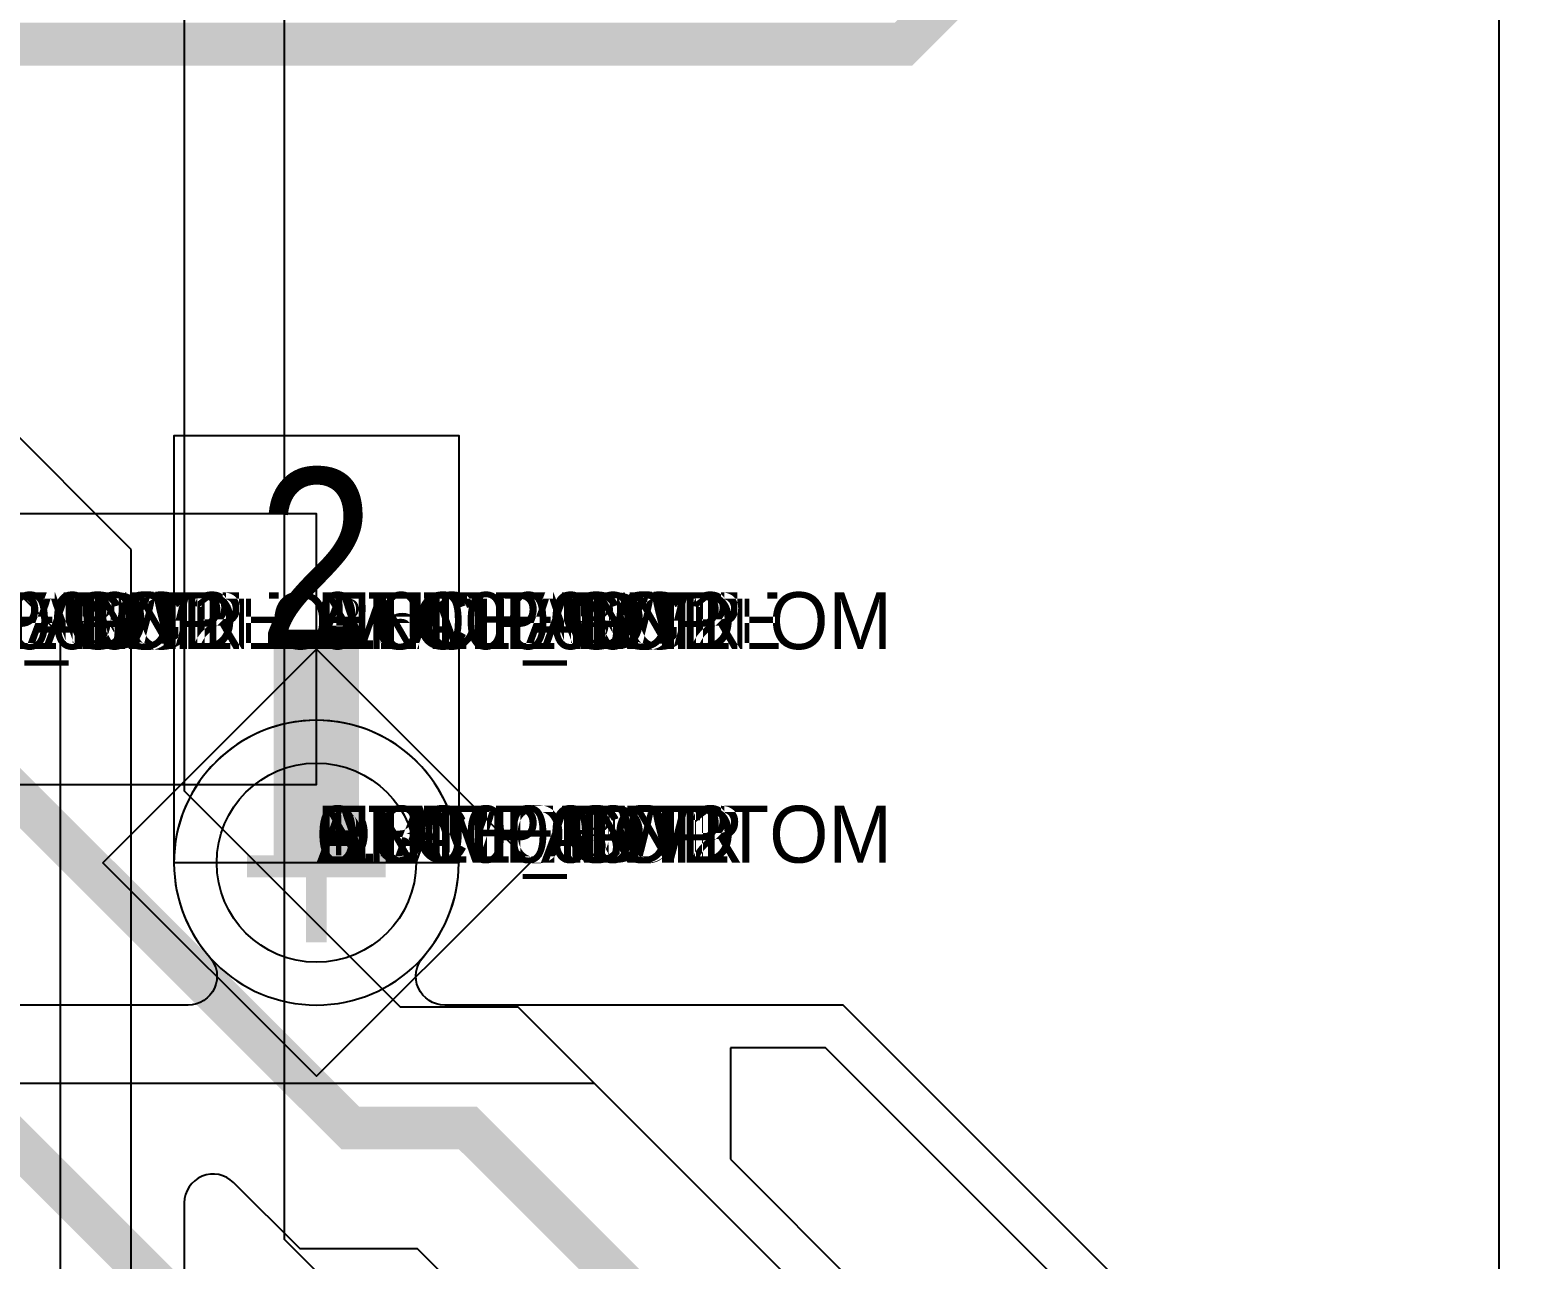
# Model space of a CAD drawing. Extents: x 0 to 323, y 0 to 320.
# Drawn here: x 64.24 to 69.5, y 27.16 to 31.47 of the extents above; entities that cross this region are included whole.
import ezdxf
from ezdxf.enums import TextEntityAlignment as Align

# ---------------------------------------------------------------- set-up
doc = ezdxf.new("R2010")
doc.units = 0
doc.header["$MEASUREMENT"] = 0
doc.layers.get('0').update_dxf_attribs({"linetype": 'CONTINUOUS'})
for name, color, linetype in [('CDN_FIGURES', 7, 'CONTINUOUS'), ('ETCH_BOTTOM', 7, 'CONTINUOUS'), ('ETCH_GND', 3, 'CONTINUOUS'), ('ETCH_INT1', 4, 'CONTINUOUS'), ('ETCH_INT2', 5, 'CONTINUOUS'), ('ETCH_PWR', 6, 'CONTINUOUS'), ('ETCH_TOP', 2, 'CONTINUOUS'), ('MANUFACTURING_NCLEGEND-1-6', 8, 'CONTINUOUS'), ('PACKAGE_GEOMETRY_ASSEMBLY_TOP', 11, 'CONTINUOUS'), ('PACKAGE_GEOMETRY_PIN_NUMBER', 9, 'CONTINUOUS')]:
    doc.layers.add(name, color=color, linetype=linetype)

# ---------------------------------------------------------------- blocks, each defined once
blk = doc.blocks.new('PAD_INFO')
for tag in ['SHAPE_TYPE', 'PAD_HEIGHT', 'PAD_LAYER', 'PAD_TYPE', 'PAD_WIDTH']:
    blk.add_attdef(tag, (0, 0), '', height=0.2)
at = {"flags": 2}
blk.add_attdef('CDN_TYPE', (0, 0), '', height=0.2, dxfattribs=at)
blk = doc.blocks.new('DRILL_INFO')
at = {"flags": 2}
blk.add_attdef('CDN_TYPE', (0, 0), '', height=0.2, dxfattribs=at)
for tag in ['FSHAPE', 'FCHAR', 'DRILL_HEIGHT', 'DIAMETER', 'PLATED', 'DRILL_WIDTH']:
    blk.add_attdef(tag, (0, 0), '', height=0.2)
blk = doc.blocks.new('VIA0700X0300')
at = {"layer": 'ETCH_BOTTOM'}
blk.add_circle((0, 0), 0.35, dxfattribs=at)
at = {"layer": 'ETCH_GND'}
blk.add_circle((0, 0), 0.35, dxfattribs=at)
at = {"layer": 'ETCH_INT1'}
blk.add_circle((0, 0), 0.35, dxfattribs=at)
at = {"layer": 'ETCH_INT2'}
blk.add_circle((0, 0), 0.35, dxfattribs=at)
at = {"layer": 'ETCH_PWR'}
blk.add_circle((0, 0), 0.35, dxfattribs=at)
at = {"layer": 'ETCH_TOP'}
blk.add_circle((0, 0), 0.35, dxfattribs=at)
ref = blk.add_blockref('PAD_INFO', (0, 0))
ref.add_attrib('PAD_LAYER', 'ETCH_TOP', (0, 0), dxfattribs={"height": 0.2})
ref.add_attrib('SHAPE_TYPE', 'NULL', (0, 0), dxfattribs={"height": 0.2})
ref.add_attrib('PAD_TYPE', 'ANTIPAD', (0, 0), dxfattribs={"height": 0.2})
ref.add_attrib('PAD_WIDTH', '0.000000', (0, 0), dxfattribs={"height": 0.2})
ref.add_attrib('PAD_HEIGHT', '0.000000', (0, 0), dxfattribs={"height": 0.2})
ref = blk.add_blockref('PAD_INFO', (0, 0))
ref.add_attrib('PAD_LAYER', 'ETCH_GND', (0, 0), dxfattribs={"height": 0.2})
ref.add_attrib('SHAPE_TYPE', 'NULL', (0, 0), dxfattribs={"height": 0.2})
ref.add_attrib('PAD_TYPE', 'ANTIPAD', (0, 0), dxfattribs={"height": 0.2})
ref.add_attrib('PAD_WIDTH', '0.000000', (0, 0), dxfattribs={"height": 0.2})
ref.add_attrib('PAD_HEIGHT', '0.000000', (0, 0), dxfattribs={"height": 0.2})
ref = blk.add_blockref('PAD_INFO', (0, 0))
ref.add_attrib('PAD_LAYER', 'ETCH_INT1', (0, 0), dxfattribs={"height": 0.2})
ref.add_attrib('SHAPE_TYPE', 'NULL', (0, 0), dxfattribs={"height": 0.2})
ref.add_attrib('PAD_TYPE', 'ANTIPAD', (0, 0), dxfattribs={"height": 0.2})
ref.add_attrib('PAD_WIDTH', '0.000000', (0, 0), dxfattribs={"height": 0.2})
ref.add_attrib('PAD_HEIGHT', '0.000000', (0, 0), dxfattribs={"height": 0.2})
ref = blk.add_blockref('PAD_INFO', (0, 0))
ref.add_attrib('PAD_LAYER', 'ETCH_INT2', (0, 0), dxfattribs={"height": 0.2})
ref.add_attrib('SHAPE_TYPE', 'NULL', (0, 0), dxfattribs={"height": 0.2})
ref.add_attrib('PAD_TYPE', 'ANTIPAD', (0, 0), dxfattribs={"height": 0.2})
ref.add_attrib('PAD_WIDTH', '0.000000', (0, 0), dxfattribs={"height": 0.2})
ref.add_attrib('PAD_HEIGHT', '0.000000', (0, 0), dxfattribs={"height": 0.2})
ref = blk.add_blockref('PAD_INFO', (0, 0))
ref.add_attrib('PAD_LAYER', 'ETCH_PWR', (0, 0), dxfattribs={"height": 0.2})
ref.add_attrib('SHAPE_TYPE', 'NULL', (0, 0), dxfattribs={"height": 0.2})
ref.add_attrib('PAD_TYPE', 'ANTIPAD', (0, 0), dxfattribs={"height": 0.2})
ref.add_attrib('PAD_WIDTH', '0.000000', (0, 0), dxfattribs={"height": 0.2})
ref.add_attrib('PAD_HEIGHT', '0.000000', (0, 0), dxfattribs={"height": 0.2})
ref = blk.add_blockref('PAD_INFO', (0, 0))
ref.add_attrib('PAD_LAYER', 'ETCH_BOTTOM', (0, 0), dxfattribs={"height": 0.2})
ref.add_attrib('SHAPE_TYPE', 'NULL', (0, 0), dxfattribs={"height": 0.2})
ref.add_attrib('PAD_TYPE', 'ANTIPAD', (0, 0), dxfattribs={"height": 0.2})
ref.add_attrib('PAD_WIDTH', '0.000000', (0, 0), dxfattribs={"height": 0.2})
ref.add_attrib('PAD_HEIGHT', '0.000000', (0, 0), dxfattribs={"height": 0.2})
ref = blk.add_blockref('PAD_INFO', (0, 0))
ref.add_attrib('PAD_LAYER', 'ETCH_TOP', (0, 0), dxfattribs={"height": 0.2})
ref.add_attrib('SHAPE_TYPE', 'NULL', (0, 0), dxfattribs={"height": 0.2})
ref.add_attrib('PAD_TYPE', 'THERMAL', (0, 0), dxfattribs={"height": 0.2})
ref.add_attrib('PAD_WIDTH', '0.000000', (0, 0), dxfattribs={"height": 0.2})
ref.add_attrib('PAD_HEIGHT', '0.000000', (0, 0), dxfattribs={"height": 0.2})
ref = blk.add_blockref('PAD_INFO', (0, 0))
ref.add_attrib('PAD_LAYER', 'ETCH_GND', (0, 0), dxfattribs={"height": 0.2})
ref.add_attrib('SHAPE_TYPE', 'NULL', (0, 0), dxfattribs={"height": 0.2})
ref.add_attrib('PAD_TYPE', 'THERMAL', (0, 0), dxfattribs={"height": 0.2})
ref.add_attrib('PAD_WIDTH', '0.000000', (0, 0), dxfattribs={"height": 0.2})
ref.add_attrib('PAD_HEIGHT', '0.000000', (0, 0), dxfattribs={"height": 0.2})
ref = blk.add_blockref('PAD_INFO', (0, 0))
ref.add_attrib('PAD_LAYER', 'ETCH_INT1', (0, 0), dxfattribs={"height": 0.2})
ref.add_attrib('SHAPE_TYPE', 'NULL', (0, 0), dxfattribs={"height": 0.2})
ref.add_attrib('PAD_TYPE', 'THERMAL', (0, 0), dxfattribs={"height": 0.2})
ref.add_attrib('PAD_WIDTH', '0.000000', (0, 0), dxfattribs={"height": 0.2})
ref.add_attrib('PAD_HEIGHT', '0.000000', (0, 0), dxfattribs={"height": 0.2})
ref = blk.add_blockref('PAD_INFO', (0, 0))
ref.add_attrib('PAD_LAYER', 'ETCH_INT2', (0, 0), dxfattribs={"height": 0.2})
ref.add_attrib('SHAPE_TYPE', 'NULL', (0, 0), dxfattribs={"height": 0.2})
ref.add_attrib('PAD_TYPE', 'THERMAL', (0, 0), dxfattribs={"height": 0.2})
ref.add_attrib('PAD_WIDTH', '0.000000', (0, 0), dxfattribs={"height": 0.2})
ref.add_attrib('PAD_HEIGHT', '0.000000', (0, 0), dxfattribs={"height": 0.2})
ref = blk.add_blockref('PAD_INFO', (0, 0))
ref.add_attrib('PAD_LAYER', 'ETCH_PWR', (0, 0), dxfattribs={"height": 0.2})
ref.add_attrib('SHAPE_TYPE', 'NULL', (0, 0), dxfattribs={"height": 0.2})
ref.add_attrib('PAD_TYPE', 'THERMAL', (0, 0), dxfattribs={"height": 0.2})
ref.add_attrib('PAD_WIDTH', '0.000000', (0, 0), dxfattribs={"height": 0.2})
ref.add_attrib('PAD_HEIGHT', '0.000000', (0, 0), dxfattribs={"height": 0.2})
ref = blk.add_blockref('PAD_INFO', (0, 0))
ref.add_attrib('PAD_LAYER', 'ETCH_BOTTOM', (0, 0), dxfattribs={"height": 0.2})
ref.add_attrib('SHAPE_TYPE', 'NULL', (0, 0), dxfattribs={"height": 0.2})
ref.add_attrib('PAD_TYPE', 'THERMAL', (0, 0), dxfattribs={"height": 0.2})
ref.add_attrib('PAD_WIDTH', '0.000000', (0, 0), dxfattribs={"height": 0.2})
ref.add_attrib('PAD_HEIGHT', '0.000000', (0, 0), dxfattribs={"height": 0.2})
ref = blk.add_blockref('PAD_INFO', (0, 0))
ref.add_attrib('PAD_LAYER', 'ETCH_TOP', (0, 0), dxfattribs={"height": 0.2})
ref.add_attrib('SHAPE_TYPE', 'CIRCLE', (0, 0), dxfattribs={"height": 0.2})
ref.add_attrib('PAD_TYPE', 'REGULAR', (0, 0), dxfattribs={"height": 0.2})
ref.add_attrib('PAD_WIDTH', '0.700000', (0, 0), dxfattribs={"height": 0.2})
ref.add_attrib('PAD_HEIGHT', '0.700000', (0, 0), dxfattribs={"height": 0.2})
ref = blk.add_blockref('PAD_INFO', (0, 0))
ref.add_attrib('PAD_LAYER', 'ETCH_GND', (0, 0), dxfattribs={"height": 0.2})
ref.add_attrib('SHAPE_TYPE', 'CIRCLE', (0, 0), dxfattribs={"height": 0.2})
ref.add_attrib('PAD_TYPE', 'REGULAR', (0, 0), dxfattribs={"height": 0.2})
ref.add_attrib('PAD_WIDTH', '0.700000', (0, 0), dxfattribs={"height": 0.2})
ref.add_attrib('PAD_HEIGHT', '0.700000', (0, 0), dxfattribs={"height": 0.2})
ref = blk.add_blockref('PAD_INFO', (0, 0))
ref.add_attrib('PAD_LAYER', 'ETCH_INT1', (0, 0), dxfattribs={"height": 0.2})
ref.add_attrib('SHAPE_TYPE', 'CIRCLE', (0, 0), dxfattribs={"height": 0.2})
ref.add_attrib('PAD_TYPE', 'REGULAR', (0, 0), dxfattribs={"height": 0.2})
ref.add_attrib('PAD_WIDTH', '0.700000', (0, 0), dxfattribs={"height": 0.2})
ref.add_attrib('PAD_HEIGHT', '0.700000', (0, 0), dxfattribs={"height": 0.2})
ref = blk.add_blockref('PAD_INFO', (0, 0))
ref.add_attrib('PAD_LAYER', 'ETCH_INT2', (0, 0), dxfattribs={"height": 0.2})
ref.add_attrib('SHAPE_TYPE', 'CIRCLE', (0, 0), dxfattribs={"height": 0.2})
ref.add_attrib('PAD_TYPE', 'REGULAR', (0, 0), dxfattribs={"height": 0.2})
ref.add_attrib('PAD_WIDTH', '0.700000', (0, 0), dxfattribs={"height": 0.2})
ref.add_attrib('PAD_HEIGHT', '0.700000', (0, 0), dxfattribs={"height": 0.2})
ref = blk.add_blockref('PAD_INFO', (0, 0))
ref.add_attrib('PAD_LAYER', 'ETCH_PWR', (0, 0), dxfattribs={"height": 0.2})
ref.add_attrib('SHAPE_TYPE', 'CIRCLE', (0, 0), dxfattribs={"height": 0.2})
ref.add_attrib('PAD_TYPE', 'REGULAR', (0, 0), dxfattribs={"height": 0.2})
ref.add_attrib('PAD_WIDTH', '0.700000', (0, 0), dxfattribs={"height": 0.2})
ref.add_attrib('PAD_HEIGHT', '0.700000', (0, 0), dxfattribs={"height": 0.2})
ref = blk.add_blockref('PAD_INFO', (0, 0))
ref.add_attrib('PAD_LAYER', 'ETCH_BOTTOM', (0, 0), dxfattribs={"height": 0.2})
ref.add_attrib('SHAPE_TYPE', 'CIRCLE', (0, 0), dxfattribs={"height": 0.2})
ref.add_attrib('PAD_TYPE', 'REGULAR', (0, 0), dxfattribs={"height": 0.2})
ref.add_attrib('PAD_WIDTH', '0.700000', (0, 0), dxfattribs={"height": 0.2})
ref.add_attrib('PAD_HEIGHT', '0.700000', (0, 0), dxfattribs={"height": 0.2})
ref = blk.add_blockref('DRILL_INFO', (0, 0))
ref.add_attrib('DIAMETER', '0.300000', (0, 0), dxfattribs={"height": 0.2})
ref.add_attrib('PLATED', 'PLATED', (0, 0), dxfattribs={"height": 0.2})
ref.add_attrib('FSHAPE', 'DIAMOND', (0, 0), dxfattribs={"height": 0.2})
ref.add_attrib('FCHAR', '+', (0, 0), dxfattribs={"height": 0.2})
ref.add_attrib('DRILL_WIDTH', '1.500000', (0, 0), dxfattribs={"height": 0.2})
ref.add_attrib('DRILL_HEIGHT', '1.500000', (0, 0), dxfattribs={"height": 0.2})
for tag in ['CDN_TYPE', 'PIN']:
    blk.add_attdef(tag, (0, 0), '', height=0.2)
at = {"flags": 2}
for tag in ['PSTKNAME', 'BBV']:
    blk.add_attdef(tag, (0, 0), '', height=0.2, dxfattribs=at)
blk = doc.blocks.new('FIGURE_DIAMOND')
at = {"layer": 'CDN_FIGURES'}
blk.add_lwpolyline([(-0.5, 0), (0, 0.5), (0.5, 0), (0, -0.5)], close=True, dxfattribs=at)
blk = doc.blocks.new('RC1000X1500TS')
at = {"layer": 'ETCH_TOP'}
blk.add_lwpolyline([(-0.5, -0.75), (-0.5, 0.75), (0.5, 0.75), (0.5, -0.75)], close=True, dxfattribs=at)
ref = blk.add_blockref('PAD_INFO', (0, 0))
ref.add_attrib('PAD_LAYER', 'ETCH_TOP', (0, 0), dxfattribs={"height": 0.2})
ref.add_attrib('SHAPE_TYPE', 'NULL', (0, 0), dxfattribs={"height": 0.2})
ref.add_attrib('PAD_TYPE', 'ANTIPAD', (0, 0), dxfattribs={"height": 0.2})
ref.add_attrib('PAD_WIDTH', '0.000000', (0, 0), dxfattribs={"height": 0.2})
ref.add_attrib('PAD_HEIGHT', '0.000000', (0, 0), dxfattribs={"height": 0.2})
ref = blk.add_blockref('PAD_INFO', (0, 0))
ref.add_attrib('PAD_LAYER', 'ETCH_GND', (0, 0), dxfattribs={"height": 0.2})
ref.add_attrib('SHAPE_TYPE', 'NULL', (0, 0), dxfattribs={"height": 0.2})
ref.add_attrib('PAD_TYPE', 'ANTIPAD', (0, 0), dxfattribs={"height": 0.2})
ref.add_attrib('PAD_WIDTH', '0.000000', (0, 0), dxfattribs={"height": 0.2})
ref.add_attrib('PAD_HEIGHT', '0.000000', (0, 0), dxfattribs={"height": 0.2})
ref = blk.add_blockref('PAD_INFO', (0, 0))
ref.add_attrib('PAD_LAYER', 'ETCH_INT1', (0, 0), dxfattribs={"height": 0.2})
ref.add_attrib('SHAPE_TYPE', 'NULL', (0, 0), dxfattribs={"height": 0.2})
ref.add_attrib('PAD_TYPE', 'ANTIPAD', (0, 0), dxfattribs={"height": 0.2})
ref.add_attrib('PAD_WIDTH', '0.000000', (0, 0), dxfattribs={"height": 0.2})
ref.add_attrib('PAD_HEIGHT', '0.000000', (0, 0), dxfattribs={"height": 0.2})
ref = blk.add_blockref('PAD_INFO', (0, 0))
ref.add_attrib('PAD_LAYER', 'ETCH_INT2', (0, 0), dxfattribs={"height": 0.2})
ref.add_attrib('SHAPE_TYPE', 'NULL', (0, 0), dxfattribs={"height": 0.2})
ref.add_attrib('PAD_TYPE', 'ANTIPAD', (0, 0), dxfattribs={"height": 0.2})
ref.add_attrib('PAD_WIDTH', '0.000000', (0, 0), dxfattribs={"height": 0.2})
ref.add_attrib('PAD_HEIGHT', '0.000000', (0, 0), dxfattribs={"height": 0.2})
ref = blk.add_blockref('PAD_INFO', (0, 0))
ref.add_attrib('PAD_LAYER', 'ETCH_PWR', (0, 0), dxfattribs={"height": 0.2})
ref.add_attrib('SHAPE_TYPE', 'NULL', (0, 0), dxfattribs={"height": 0.2})
ref.add_attrib('PAD_TYPE', 'ANTIPAD', (0, 0), dxfattribs={"height": 0.2})
ref.add_attrib('PAD_WIDTH', '0.000000', (0, 0), dxfattribs={"height": 0.2})
ref.add_attrib('PAD_HEIGHT', '0.000000', (0, 0), dxfattribs={"height": 0.2})
ref = blk.add_blockref('PAD_INFO', (0, 0))
ref.add_attrib('PAD_LAYER', 'ETCH_BOTTOM', (0, 0), dxfattribs={"height": 0.2})
ref.add_attrib('SHAPE_TYPE', 'NULL', (0, 0), dxfattribs={"height": 0.2})
ref.add_attrib('PAD_TYPE', 'ANTIPAD', (0, 0), dxfattribs={"height": 0.2})
ref.add_attrib('PAD_WIDTH', '0.000000', (0, 0), dxfattribs={"height": 0.2})
ref.add_attrib('PAD_HEIGHT', '0.000000', (0, 0), dxfattribs={"height": 0.2})
ref = blk.add_blockref('PAD_INFO', (0, 0))
ref.add_attrib('PAD_LAYER', 'ETCH_TOP', (0, 0), dxfattribs={"height": 0.2})
ref.add_attrib('SHAPE_TYPE', 'NULL', (0, 0), dxfattribs={"height": 0.2})
ref.add_attrib('PAD_TYPE', 'THERMAL', (0, 0), dxfattribs={"height": 0.2})
ref.add_attrib('PAD_WIDTH', '0.000000', (0, 0), dxfattribs={"height": 0.2})
ref.add_attrib('PAD_HEIGHT', '0.000000', (0, 0), dxfattribs={"height": 0.2})
ref = blk.add_blockref('PAD_INFO', (0, 0))
ref.add_attrib('PAD_LAYER', 'ETCH_GND', (0, 0), dxfattribs={"height": 0.2})
ref.add_attrib('SHAPE_TYPE', 'NULL', (0, 0), dxfattribs={"height": 0.2})
ref.add_attrib('PAD_TYPE', 'THERMAL', (0, 0), dxfattribs={"height": 0.2})
ref.add_attrib('PAD_WIDTH', '0.000000', (0, 0), dxfattribs={"height": 0.2})
ref.add_attrib('PAD_HEIGHT', '0.000000', (0, 0), dxfattribs={"height": 0.2})
ref = blk.add_blockref('PAD_INFO', (0, 0))
ref.add_attrib('PAD_LAYER', 'ETCH_INT1', (0, 0), dxfattribs={"height": 0.2})
ref.add_attrib('SHAPE_TYPE', 'NULL', (0, 0), dxfattribs={"height": 0.2})
ref.add_attrib('PAD_TYPE', 'THERMAL', (0, 0), dxfattribs={"height": 0.2})
ref.add_attrib('PAD_WIDTH', '0.000000', (0, 0), dxfattribs={"height": 0.2})
ref.add_attrib('PAD_HEIGHT', '0.000000', (0, 0), dxfattribs={"height": 0.2})
ref = blk.add_blockref('PAD_INFO', (0, 0))
ref.add_attrib('PAD_LAYER', 'ETCH_INT2', (0, 0), dxfattribs={"height": 0.2})
ref.add_attrib('SHAPE_TYPE', 'NULL', (0, 0), dxfattribs={"height": 0.2})
ref.add_attrib('PAD_TYPE', 'THERMAL', (0, 0), dxfattribs={"height": 0.2})
ref.add_attrib('PAD_WIDTH', '0.000000', (0, 0), dxfattribs={"height": 0.2})
ref.add_attrib('PAD_HEIGHT', '0.000000', (0, 0), dxfattribs={"height": 0.2})
ref = blk.add_blockref('PAD_INFO', (0, 0))
ref.add_attrib('PAD_LAYER', 'ETCH_PWR', (0, 0), dxfattribs={"height": 0.2})
ref.add_attrib('SHAPE_TYPE', 'NULL', (0, 0), dxfattribs={"height": 0.2})
ref.add_attrib('PAD_TYPE', 'THERMAL', (0, 0), dxfattribs={"height": 0.2})
ref.add_attrib('PAD_WIDTH', '0.000000', (0, 0), dxfattribs={"height": 0.2})
ref.add_attrib('PAD_HEIGHT', '0.000000', (0, 0), dxfattribs={"height": 0.2})
ref = blk.add_blockref('PAD_INFO', (0, 0))
ref.add_attrib('PAD_LAYER', 'ETCH_BOTTOM', (0, 0), dxfattribs={"height": 0.2})
ref.add_attrib('SHAPE_TYPE', 'NULL', (0, 0), dxfattribs={"height": 0.2})
ref.add_attrib('PAD_TYPE', 'THERMAL', (0, 0), dxfattribs={"height": 0.2})
ref.add_attrib('PAD_WIDTH', '0.000000', (0, 0), dxfattribs={"height": 0.2})
ref.add_attrib('PAD_HEIGHT', '0.000000', (0, 0), dxfattribs={"height": 0.2})
ref = blk.add_blockref('PAD_INFO', (0, 0))
ref.add_attrib('PAD_LAYER', 'ETCH_GND', (0, 0), dxfattribs={"height": 0.2})
ref.add_attrib('SHAPE_TYPE', 'NULL', (0, 0), dxfattribs={"height": 0.2})
ref.add_attrib('PAD_TYPE', 'REGULAR', (0, 0), dxfattribs={"height": 0.2})
ref.add_attrib('PAD_WIDTH', '0.000000', (0, 0), dxfattribs={"height": 0.2})
ref.add_attrib('PAD_HEIGHT', '0.000000', (0, 0), dxfattribs={"height": 0.2})
ref = blk.add_blockref('PAD_INFO', (0, 0))
ref.add_attrib('PAD_LAYER', 'ETCH_INT1', (0, 0), dxfattribs={"height": 0.2})
ref.add_attrib('SHAPE_TYPE', 'NULL', (0, 0), dxfattribs={"height": 0.2})
ref.add_attrib('PAD_TYPE', 'REGULAR', (0, 0), dxfattribs={"height": 0.2})
ref.add_attrib('PAD_WIDTH', '0.000000', (0, 0), dxfattribs={"height": 0.2})
ref.add_attrib('PAD_HEIGHT', '0.000000', (0, 0), dxfattribs={"height": 0.2})
ref = blk.add_blockref('PAD_INFO', (0, 0))
ref.add_attrib('PAD_LAYER', 'ETCH_INT2', (0, 0), dxfattribs={"height": 0.2})
ref.add_attrib('SHAPE_TYPE', 'NULL', (0, 0), dxfattribs={"height": 0.2})
ref.add_attrib('PAD_TYPE', 'REGULAR', (0, 0), dxfattribs={"height": 0.2})
ref.add_attrib('PAD_WIDTH', '0.000000', (0, 0), dxfattribs={"height": 0.2})
ref.add_attrib('PAD_HEIGHT', '0.000000', (0, 0), dxfattribs={"height": 0.2})
ref = blk.add_blockref('PAD_INFO', (0, 0))
ref.add_attrib('PAD_LAYER', 'ETCH_PWR', (0, 0), dxfattribs={"height": 0.2})
ref.add_attrib('SHAPE_TYPE', 'NULL', (0, 0), dxfattribs={"height": 0.2})
ref.add_attrib('PAD_TYPE', 'REGULAR', (0, 0), dxfattribs={"height": 0.2})
ref.add_attrib('PAD_WIDTH', '0.000000', (0, 0), dxfattribs={"height": 0.2})
ref.add_attrib('PAD_HEIGHT', '0.000000', (0, 0), dxfattribs={"height": 0.2})
ref = blk.add_blockref('PAD_INFO', (0, 0))
ref.add_attrib('PAD_LAYER', 'ETCH_BOTTOM', (0, 0), dxfattribs={"height": 0.2})
ref.add_attrib('SHAPE_TYPE', 'NULL', (0, 0), dxfattribs={"height": 0.2})
ref.add_attrib('PAD_TYPE', 'REGULAR', (0, 0), dxfattribs={"height": 0.2})
ref.add_attrib('PAD_WIDTH', '0.000000', (0, 0), dxfattribs={"height": 0.2})
ref.add_attrib('PAD_HEIGHT', '0.000000', (0, 0), dxfattribs={"height": 0.2})
ref = blk.add_blockref('DRILL_INFO', (0, 0))
ref.add_attrib('DIAMETER', '0.000000', (0, 0), dxfattribs={"height": 0.2})
ref.add_attrib('PLATED', 'PLATED', (0, 0), dxfattribs={"height": 0.2})
ref.add_attrib('FSHAPE', 'NULL', (0, 0), dxfattribs={"height": 0.2})
ref.add_attrib('DRILL_WIDTH', '0.000000', (0, 0), dxfattribs={"height": 0.2})
ref.add_attrib('DRILL_HEIGHT', '0.000000', (0, 0), dxfattribs={"height": 0.2})
ref = blk.add_blockref('PAD_INFO', (0, 0))
ref.add_attrib('PAD_LAYER', 'ETCH_TOP', (0, 0), dxfattribs={"height": 0.2})
ref.add_attrib('SHAPE_TYPE', 'RECTANGLE', (0, 0), dxfattribs={"height": 0.2})
ref.add_attrib('PAD_TYPE', 'REGULAR', (0, 0), dxfattribs={"height": 0.2})
ref.add_attrib('PAD_WIDTH', '1.000000', (0, 0), dxfattribs={"height": 0.2})
ref.add_attrib('PAD_HEIGHT', '1.500000', (0, 0), dxfattribs={"height": 0.2})
for tag in ['CDN_TYPE', 'PIN']:
    blk.add_attdef(tag, (0, 0), '', height=0.2)
at = {"flags": 2}
for tag in ['PSTKNAME', 'BBV']:
    blk.add_attdef(tag, (0, 0), '', height=0.2, dxfattribs=at)
blk = doc.blocks.new('F56')
at = {"layer": 'PACKAGE_GEOMETRY_ASSEMBLY_TOP'}
blk.add_lwpolyline([(0, -0.475), (1.75, -0.475), (1.75, 0.475), (0, 0.475)], close=True, dxfattribs=at)
at = {"layer": 'ETCH_TOP'}
ref = blk.add_blockref('RC1000X1500TS', (0, 0), dxfattribs=at)
ref.add_attrib('CDN_TYPE', 'PIN', (0, 0), dxfattribs={"height": 0.2})
ref.add_attrib('PIN', '1', (0, 0), dxfattribs={"height": 0.2})
ref = blk.add_blockref('RC1000X1500TS', (1.75, 0), dxfattribs=at)
ref.add_attrib('CDN_TYPE', 'PIN', (0, 0), dxfattribs={"height": 0.2})
ref.add_attrib('PIN', '2', (0, 0), dxfattribs={"height": 0.2})
at = {"flags": 2}
for tag in ['SYMBOL_TYPE', 'CDN_TYPE', 'REFDES']:
    blk.add_attdef(tag, (0, 0), '', height=0.2, dxfattribs=at)

msp = doc.modelspace()

# ---------------------------------------------------------------- linework, layer by layer
at = {"layer": 'ETCH_BOTTOM'}
for points, format in [([(18.55, 64.85, 0.15, 0.15, 0), (4.625, 50.925, 0.15, 0.15, 0), (4.625, 43.1618, 0.15, 0.15, 0), (8.1118, 39.675, 0.15, 0.15, 0), (14.9661, 39.675, 0.15, 0.15, 0), (15.6761, 40.385, 0.15, 0.15, 0), (51.3782, 40.385, 0.15, 0.15, 0), (65.225, 26.5382, 0.15, 0.15, 0), (65.225, 25.275, 0.15, 0.15, 0), (64.6, 24.65, 0.15, 0.15, 0)], "xyseb"), ([(71.6249, 33.926), (71.6249, 30.924), (71.6499, 30.899), (71.6499, 26.5001), (69.6999, 26.5001), (69.6999, 25.0751), (65.7999, 25.0751), (65.7999, 24.3501), (65.2728, 24.3501, -0.501036), (65.1756, 24.4802, 0.063173), (65.1997, 24.6293), (65.2004, 24.6492), (65.6501, 25.0989), (65.6501, 26.7143), (65.138, 27.2264), (65.138, 35.193)], "xyb")]:
    msp.add_lwpolyline(points, format=format, dxfattribs=at)
at = {"layer": 'ETCH_GND'}
msp.add_lwpolyline([(24.7939, 32.4561), (18.45, 38.8), (18.45, 39.1), (16.1, 39.1), (15.7867, 39.4133, -0.668179), (15.8226, 39.5), (18.8, 39.5), (26.017, 32.283), (70.847, 32.283), (70.847, 26.8418, 0.668179), (71.0201, 26.7701), (73.5633, 29.3133, -0.668179), (73.65, 29.2774), (73.65, 28.3), (70.847, 25.497), (70.847, 24.773), (69.403, 24.773), (69.403, 31.777), (25.187, 31.777), (24.7101, 32.2539), (24.7222, 32.283, 0.668179), (24.7939, 32.4561)], format="xyb", close=True, dxfattribs=at)
at = {"layer": 'ETCH_INT1'}
for points in [[(69.8, 25.35), (67.1, 28.05), (65.7005, 28.05, -0.646208), (65.6245, 28.2186, 2.22023), (64.8755, 28.2186, -0.646208), (64.7995, 28.05), (62.15, 28.05), (61.75, 28.45), (61.75, 28.95), (61.5, 29.2), (61.3123, 29.2), (61.3122, 29.2001), (58.5499, 29.2001), (58.5499, 29.2), (58.45, 29.2), (58.35, 29.1), (58.35, 27.1977, -0.545308), (58.2067, 27.1054, 1.552073), (58.2067, 26.1946, -0.545308), (58.35, 26.1023), (58.35, 25.95), (55.1, 25.95)], [(45.85, 20.25), (52.55, 20.25), (53.9, 21.6), (53.9, 24.35), (55.15, 25.6), (58.4, 25.6), (58.7, 25.9), (58.7, 29.05), (61.25, 29.05), (61.45, 28.85), (61.45, 28.35), (62.1, 27.7), (62.175, 27.775), (66.225, 27.775), (69.35, 24.65), (97.1135, 24.65, -0.739728)]]:
    msp.add_lwpolyline(points, format="xyb", dxfattribs=at)
msp.add_lwpolyline([(154.4501, 25.1999), (69.7378, 25.1999), (67.0378, 27.8999), (66.704, 27.8999), (66.704, 27.5083), (69.4122, 24.8001), (155.2378, 24.8001)], dxfattribs=at)
at = {"layer": 'ETCH_INT2'}
for points, format in [([(22.869, 69.731, 0.15, 0.15, 0), (23.0322, 69.731, 0.15, 0.15, 0), (40.5356, 53.2021, 0.15, 0.15, 0), (42.8127, 50.925, 0.15, 0.15, 0), (53.1883, 50.925, 0.15, 0.15, 0), (53.3633, 50.75, 0.15, 0.15, 0), (56.3632, 50.75, 0.15, 0.15, 0), (58.75, 48.3632, 0.15, 0.15, 0), (58.75, 34.2369, 0.15, 0.15, 0), (64.675, 28.3118, 0.15, 0.15, 0), (65.3685, 27.6183, 0.15, 0.15, 0), (65.7816, 27.6183, 0.15, 0.15, 0), (78.2, 15.2, 0.15, 0.15, 0)], "xyseb"), ([(64.786, 32.947), (64.786, 28.802), (65.5446, 28.0434), (65.9577, 28.0434), (78.3141, 15.6871), (78.3274, 15.6836, -1.740504), (77.7164, 15.0726), (77.7129, 15.0859), (65.6055, 27.1932), (65.1924, 27.1932), (64.9591, 27.4265, 0.668179), (64.786, 27.3548), (64.786, 26.03), (63.856, 26.03), (63.856, 28.5296), (60.1357, 32.25)], "xyb")]:
    msp.add_lwpolyline(points, format=format, dxfattribs=at)
at = {"layer": 'ETCH_PWR'}
for points in [[(188.75, 1.35), (58.65, 1.35), (58.65, 17.9), (58.8948, 18.1448), (58.9304, 18.1153, 0.415084), (59.6356, 18.1816), (59.6508, 18.2), (62.7949, 18.2, 0.0051), (62.8051, 18.2), (63.15, 18.2), (64.6, 19.65), (64.6, 24.1478), (64.646, 24.152, 0.91207), (64.646, 25.148), (64.6, 25.1522), (64.6, 25.7998), (64.6506, 25.7999, 0.998801), (64.6506, 26.8001), (64.6, 26.8002), (64.6, 29.65), (63.65, 30.6), (46.4, 30.6)], [(48.65, 20.55), (54, 25.9), (58.75, 25.9), (59.05, 26.2), (58.95, 26.3), (58.95, 30.2), (63.5, 30.2), (64.35, 29.35), (64.35, 26.7008), (64.3316, 26.6856, 0.471125), (64.3316, 25.9144), (64.35, 25.8992), (64.35, 25.084), (64.327, 25.069, 0.541981), (64.327, 24.231), (64.35, 24.216), (64.35, 19.75)]]:
    msp.add_lwpolyline(points, format="xyb", dxfattribs=at)
msp.add_lwpolyline([(65.7501, 28.55, 1), (64.7499, 28.55, 1)], format="xyb", close=True, dxfattribs=at)
at = {"layer": 'ETCH_TOP'}
for points in [[(71.678, 37.704, 0.15, 0.15, 0), (71.678, 35.792, 0.15, 0.15, 0), (67.311, 31.425, 0.15, 0.15, 0), (47.884, 31.425, 0.15, 0.15, 0), (41.8, 37.509, 0.15, 0.15, 0), (41.8, 37.72, 0.15, 0.15, 0)], [(65.25, 29.3, 0.3, 0.3, 0), (65.25, 28.55, 0.3, 0.3, 0)]]:
    msp.add_lwpolyline(points, format="xyseb", dxfattribs=at)

# ---------------------------------------------------------------- block references
msp.add_blockref('F56', (63.5, 29.3))
msp.add_blockref('VIA0700X0300', (65.25, 28.55), dxfattribs=at)
at = {"layer": 'MANUFACTURING_NCLEGEND-1-6', "xscale": 1.5, "yscale": 1.5}
msp.add_blockref('FIGURE_DIAMOND', (65.25, 28.55), dxfattribs=at)

# ---------------------------------------------------------------- texts
at = {"layer": 'MANUFACTURING_NCLEGEND-1-6'}
msp.add_text('+', height=0.75, dxfattribs=at).set_placement((65.25, 28.55), align=Align.MIDDLE_CENTER)
at = {"layer": 'PACKAGE_GEOMETRY_PIN_NUMBER', "width": 0.88}
msp.add_text('2', height=0.635, dxfattribs=at).set_placement((65.25, 29.3), align=Align.CENTER)

doc.saveas('drawing.dxf')
